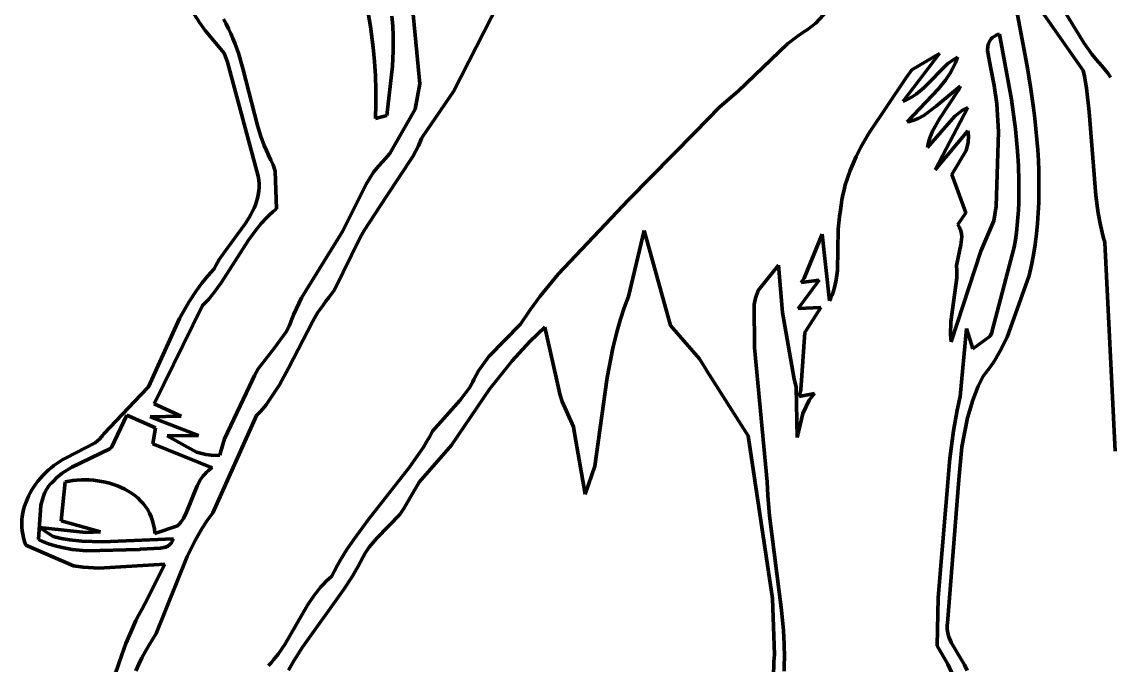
# Model space of a CAD drawing. Header units: millimetres. Extents: x 0 to 7.9, y 0 to 11.
# Drawn here: x 3.385 to 5.854, y 1.459 to 2.919 of the extents above; entities that cross this region are included whole.
import ezdxf

# ---------------------------------------------------------------- set-up
doc = ezdxf.new("R2010")
doc.units = ezdxf.units.MM
doc.layers.add('color#020202ff', color=7, linetype='CONTINUOUS', lineweight=100)
doc.layers.add('color#fefefeff', color=7, linetype='CONTINUOUS', lineweight=100)

msp = doc.modelspace()

# ---------------------------------------------------------------- linework, layer by layer
at = {"layer": 'color#020202ff'}
for p, q in [((4.2882, 2.7777), (4.2512, 3.1632)), ((5.6253, 3.03), (5.6657, 2.8183)), ((4.4679, 2.9634), (4.3649, 2.7603)), ((5.1861, 2.9152), (5.2368, 2.9715)), ((5.7357, 2.9659), (5.7937, 2.8711)), ((4.176, 2.9082), (4.1681, 2.9559)), ((5.7928, 2.8085), (5.6937, 2.9497)), ((3.7887, 2.9171), (3.7767, 2.9358)), ((3.8016, 2.8991), (3.7887, 2.9171)), ((3.8433, 2.9243), (3.8492, 2.9137)), ((3.8492, 2.9137), (3.8546, 2.9029)), ((4.2246, 2.9315), (4.2269, 2.9091)), ((5.1667, 2.9007), (5.1861, 2.9152)), ((3.8446, 2.8474), (3.8016, 2.8991)), ((3.8546, 2.9029), (3.8597, 2.892)), ((3.8597, 2.892), (3.8644, 2.8809)), ((4.1822, 2.8603), (4.176, 2.9082)), ((4.2269, 2.9091), (4.2281, 2.8864)), ((5.1439, 2.8854), (5.159, 2.8958)), ((5.159, 2.8958), (5.1667, 2.9007)), ((5.5953, 2.8881), (5.592, 2.8864)), ((5.599, 2.8896), (5.5953, 2.8881)), ((5.6031, 2.8909), (5.599, 2.8896)), ((5.6299, 2.7421), (5.6031, 2.8909)), ((3.8644, 2.8809), (3.8688, 2.8698)), ((3.8688, 2.8698), (3.8767, 2.8471)), ((4.2281, 2.8864), (4.2281, 2.8523)), ((5.01, 2.7616), (5.1223, 2.8686)), ((5.1223, 2.8686), (5.1439, 2.8854)), ((5.5765, 2.8634), (5.5758, 2.8537)), ((5.578, 2.8695), (5.5765, 2.8634)), ((5.5805, 2.8751), (5.578, 2.8695)), ((5.5822, 2.8777), (5.5805, 2.8751)), ((5.5842, 2.8801), (5.5822, 2.8777)), ((5.5864, 2.8824), (5.5842, 2.8801)), ((5.589, 2.8845), (5.5864, 2.8824)), ((5.592, 2.8864), (5.589, 2.8845)), ((5.7937, 2.8711), (5.812, 2.8452)), ((3.8522, 2.8272), (3.8446, 2.8474)), ((3.8767, 2.8471), (3.887, 2.8124)), ((4.1853, 2.8282), (4.1822, 2.8603)), ((4.2281, 2.8523), (4.2264, 2.8181)), ((5.3846, 2.7387), (5.4665, 2.8468)), ((5.4665, 2.8468), (5.4043, 2.8093)), ((5.5758, 2.8537), (5.5839, 2.8085)), ((5.812, 2.8452), (5.8221, 2.833)), ((3.9217, 2.5683), (3.8522, 2.8272)), ((4.1874, 2.7961), (4.1853, 2.8282)), ((4.2264, 2.8181), (4.213, 2.7057)), ((5.4845, 2.8229), (5.4308, 2.7685)), ((5.4976, 2.8327), (5.4845, 2.8229)), ((5.4973, 2.8137), (5.5027, 2.8256)), ((5.5072, 2.8383), (5.4976, 2.8327)), ((5.5027, 2.8256), (5.5051, 2.8319)), ((5.5051, 2.8319), (5.5072, 2.8383)), ((5.6657, 2.8183), (5.6734, 2.7709)), ((5.8221, 2.833), (5.8275, 2.8271)), ((5.8275, 2.8271), (5.8348, 2.819)), ((5.8348, 2.819), (5.8417, 2.8106)), ((3.887, 2.8124), (3.9198, 2.6834)), ((4.1886, 2.7639), (4.1874, 2.7961)), ((5.3902, 2.7906), (5.3058, 2.6644)), ((5.4043, 2.8093), (5.3902, 2.7906)), ((5.4803, 2.7865), (5.4911, 2.8024)), ((5.4911, 2.8024), (5.4973, 2.8137)), ((5.5839, 2.8085), (5.5846, 2.8053)), ((5.5846, 2.8053), (5.5909, 2.7742)), ((5.7954, 2.7952), (5.7928, 2.8085)), ((5.7997, 2.7684), (5.7954, 2.7952)), ((5.8417, 2.8106), (5.8482, 2.802)), ((5.8482, 2.802), (5.8545, 2.7931)), ((4.2776, 2.7207), (4.2882, 2.7777)), ((5.3935, 2.6917), (5.4641, 2.7667)), ((5.4308, 2.7685), (5.4141, 2.7545)), ((5.5137, 2.7725), (5.4592, 2.7273)), ((5.4641, 2.7667), (5.4803, 2.7865)), ((5.509, 2.7626), (5.5137, 2.7725)), ((5.5909, 2.7742), (5.5966, 2.7324)), ((5.6734, 2.7709), (5.6801, 2.7233)), ((5.8061, 2.7144), (5.7997, 2.7684)), ((4.1887, 2.7316), (4.1886, 2.7639)), ((4.3649, 2.7603), (4.294, 2.6579)), ((4.9687, 2.7255), (5.01, 2.7616)), ((5.39, 2.7408), (5.3846, 2.7387)), ((5.3952, 2.7431), (5.39, 2.7408)), ((5.405, 2.7484), (5.3952, 2.7431)), ((5.4141, 2.7545), (5.405, 2.7484)), ((5.4667, 2.6988), (5.509, 2.7626)), ((5.6389, 2.6754), (5.6299, 2.7421)), ((4.1877, 2.6993), (4.1887, 2.7316)), ((4.2198, 2.6195), (4.2776, 2.7207)), ((4.9116, 2.6677), (4.9687, 2.7255)), ((5.4592, 2.7273), (5.4313, 2.7062)), ((5.4569, 2.5826), (5.531, 2.7245)), ((5.5191, 2.7179), (5.5015, 2.7043)), ((5.531, 2.7245), (5.5191, 2.7179)), ((5.5966, 2.7324), (5.6004, 2.6693)), ((5.6801, 2.7233), (5.683, 2.6995)), ((4.213, 2.7057), (4.1877, 2.6993)), ((5.3987, 2.6927), (5.3935, 2.6917)), ((5.4087, 2.6955), (5.3987, 2.6927)), ((5.4181, 2.6992), (5.4087, 2.6955)), ((5.4313, 2.7062), (5.4181, 2.6992)), ((5.5015, 2.7043), (5.4398, 2.6338)), ((5.4506, 2.6706), (5.4667, 2.6988)), ((5.683, 2.6995), (5.6855, 2.6757)), ((5.8212, 2.5245), (5.8061, 2.7144)), ((3.9198, 2.6834), (3.9272, 2.6604)), ((4.7624, 2.5154), (4.9116, 2.6677)), ((5.4446, 2.6555), (5.4506, 2.6706)), ((5.5313, 2.6713), (5.4569, 2.5826)), ((5.5325, 2.6596), (5.5313, 2.6713)), ((5.6004, 2.6693), (5.5953, 2.5005)), ((5.6438, 2.6252), (5.6389, 2.6754)), ((5.6855, 2.6757), (5.6877, 2.6518)), ((3.9272, 2.6604), (3.9355, 2.6378)), ((4.2923, 2.6537), (4.2848, 2.637)), ((4.294, 2.6579), (4.2923, 2.6537)), ((5.3058, 2.6644), (5.2885, 2.634)), ((5.4398, 2.6338), (5.4417, 2.6449)), ((5.4417, 2.6449), (5.4446, 2.6555)), ((5.5271, 2.6268), (5.5317, 2.6446)), ((5.5317, 2.6446), (5.5325, 2.6596)), ((5.6877, 2.6518), (5.6895, 2.628)), ((3.9355, 2.6378), (3.9401, 2.6267)), ((3.9401, 2.6267), (3.9451, 2.6157)), ((4.2036, 2.6013), (4.2198, 2.6195)), ((4.2848, 2.637), (4.2721, 2.6127)), ((5.2885, 2.634), (5.278, 2.6133)), ((5.4945, 2.5721), (5.5271, 2.6268)), ((5.6459, 2.5916), (5.6438, 2.6252)), ((5.6895, 2.628), (5.6909, 2.6042)), ((3.9451, 2.6157), (3.9505, 2.6048)), ((3.9505, 2.6048), (3.9555, 2.5942)), ((3.9555, 2.5942), (3.9599, 2.5795)), ((4.1831, 2.5772), (4.1949, 2.592)), ((4.1949, 2.592), (4.2036, 2.6013)), ((4.2721, 2.6127), (4.2116, 2.5217)), ((5.2685, 2.5922), (5.2642, 2.5815)), ((5.278, 2.6133), (5.2685, 2.5922)), ((5.6909, 2.6042), (5.6918, 2.5803)), ((3.923, 2.5595), (3.9217, 2.5683)), ((3.9599, 2.5795), (3.963, 2.4943)), ((4.1664, 2.5506), (4.1831, 2.5772)), ((5.2602, 2.5707), (5.2565, 2.5597)), ((5.2642, 2.5815), (5.2602, 2.5707)), ((5.5266, 2.4853), (5.4945, 2.5721)), ((5.6469, 2.5581), (5.6459, 2.5916)), ((5.6918, 2.5803), (5.6923, 2.5565)), ((3.9229, 2.5344), (3.9235, 2.5426)), ((3.9235, 2.551), (3.923, 2.5595)), ((3.9235, 2.5426), (3.9235, 2.551)), ((4.1128, 2.4432), (4.1664, 2.5506)), ((5.2531, 2.5486), (5.2502, 2.5374)), ((5.2565, 2.5597), (5.2531, 2.5486)), ((5.6469, 2.5246), (5.6469, 2.5581)), ((5.6923, 2.5565), (5.6922, 2.5326)), ((3.9178, 2.5109), (3.92, 2.5186)), ((3.92, 2.5186), (3.9217, 2.5264)), ((3.9217, 2.5264), (3.9229, 2.5344)), ((4.2116, 2.5217), (4.1617, 2.4454)), ((5.2476, 2.526), (5.2454, 2.5145)), ((5.2502, 2.5374), (5.2476, 2.526)), ((5.6464, 2.5078), (5.6469, 2.5246)), ((5.6922, 2.5326), (5.6917, 2.5088)), ((5.8269, 2.4842), (5.8212, 2.5245)), ((3.9089, 2.4887), (3.9122, 2.496)), ((3.9122, 2.496), (3.9152, 2.5034)), ((3.9152, 2.5034), (3.9178, 2.5109)), ((3.963, 2.4943), (3.9555, 2.488)), ((4.6021, 2.3464), (4.7624, 2.5154)), ((5.2436, 2.5028), (5.2423, 2.491)), ((5.2454, 2.5145), (5.2436, 2.5028)), ((5.5953, 2.5005), (5.5903, 2.4671)), ((5.6455, 2.4911), (5.6464, 2.5078)), ((5.6917, 2.5088), (5.6905, 2.485)), ((3.8924, 2.4606), (3.9011, 2.4745)), ((3.9011, 2.4745), (3.9052, 2.4815)), ((3.9052, 2.4815), (3.9089, 2.4887)), ((3.9415, 2.4749), (3.9285, 2.4609)), ((3.9484, 2.4815), (3.9415, 2.4749)), ((3.9555, 2.488), (3.9484, 2.4815)), ((5.2398, 2.4769), (5.2372, 2.4483)), ((5.2423, 2.491), (5.2398, 2.4769)), ((5.5085, 2.4587), (5.5266, 2.4853)), ((5.6429, 2.4576), (5.6444, 2.4744)), ((5.6444, 2.4744), (5.6455, 2.4911)), ((5.6905, 2.485), (5.6887, 2.4612)), ((5.8318, 2.4575), (5.8269, 2.4842)), ((3.8524, 2.4068), (3.8924, 2.4606)), ((3.9164, 2.4462), (3.8996, 2.4232)), ((3.9285, 2.4609), (3.9164, 2.4462)), ((4.1617, 2.4454), (4.1531, 2.4293)), ((4.797, 2.4449), (4.7613, 2.2951)), ((4.8569, 2.2299), (4.797, 2.4449)), ((5.2372, 2.4483), (5.2352, 2.3541)), ((5.5107, 2.4552), (5.5085, 2.4587)), ((5.5124, 2.4517), (5.5107, 2.4552)), ((5.5139, 2.4481), (5.5124, 2.4517)), ((5.5151, 2.4446), (5.5139, 2.4481)), ((5.5165, 2.4376), (5.5151, 2.4446)), ((5.5903, 2.4671), (5.5602, 2.3983)), ((5.641, 2.4409), (5.6429, 2.4576)), ((5.6887, 2.4612), (5.6864, 2.4375)), ((5.8378, 2.4311), (5.8318, 2.4575)), ((3.8996, 2.4232), (3.8377, 2.3266)), ((4.0197, 2.292), (4.1128, 2.4432)), ((4.1531, 2.4293), (4.0946, 2.3105)), ((5.2005, 2.4367), (5.16, 2.3372)), ((5.2174, 2.2856), (5.2005, 2.4367)), ((5.515, 2.4127), (5.517, 2.4305)), ((5.517, 2.4305), (5.5165, 2.4376)), ((5.636, 2.4075), (5.6387, 2.4242)), ((5.6387, 2.4242), (5.641, 2.4409)), ((5.6864, 2.4375), (5.6833, 2.4137)), ((5.8413, 2.4179), (5.8378, 2.4311)), ((3.8335, 2.3796), (3.8524, 2.4068)), ((5.5602, 2.3983), (5.4935, 2.1925)), ((5.5056, 2.3657), (5.515, 2.4127)), ((5.5865, 2.2178), (5.636, 2.4075)), ((5.6833, 2.4137), (5.6796, 2.39)), ((5.865, 1.9443), (5.8413, 2.4179)), ((3.8253, 2.3656), (3.8335, 2.3796)), ((5.6796, 2.39), (5.6752, 2.3663)), ((3.8074, 2.3426), (3.8216, 2.3585)), ((3.8216, 2.3585), (3.8253, 2.3656)), ((4.5613, 2.2963), (4.6021, 2.3464)), ((5.1017, 2.3668), (5.0558, 2.3088)), ((5.1107, 2.259), (5.1017, 2.3668)), ((5.2352, 2.3541), (5.2326, 2.3329)), ((5.5061, 2.3546), (5.5056, 2.3657)), ((5.5062, 2.3377), (5.5061, 2.3546)), ((5.6752, 2.3663), (5.67, 2.3427)), ((3.7817, 2.3089), (3.7941, 2.326)), ((3.7941, 2.326), (3.8074, 2.3426)), ((3.8377, 2.3266), (3.8208, 2.3035)), ((5.1939, 2.3325), (5.1462, 2.2682)), ((5.16, 2.3372), (5.1528, 2.3269)), ((5.1528, 2.3269), (5.1939, 2.3325)), ((5.2326, 2.3329), (5.2297, 2.319)), ((5.4926, 2.2376), (5.5062, 2.3377)), ((5.67, 2.3427), (5.6198, 2.2032)), ((3.7643, 2.2824), (3.7817, 2.3089)), ((3.8208, 2.3035), (3.8087, 2.2888)), ((4.0946, 2.3105), (4.0821, 2.2933)), ((4.5384, 2.265), (4.5613, 2.2963)), ((5.0558, 2.3088), (5.0491, 2.2919)), ((5.2233, 2.2987), (5.2206, 2.2921)), ((5.2258, 2.3054), (5.2233, 2.2987)), ((5.2297, 2.319), (5.2258, 2.3054)), ((3.7956, 2.2747), (3.6855, 2.0516)), ((3.7434, 2.2455), (3.7643, 2.2824)), ((3.8087, 2.2888), (3.7956, 2.2747)), ((4.0024, 2.2555), (4.0197, 2.292)), ((4.0687, 2.276), (4.0565, 2.2581)), ((4.0752, 2.2847), (4.0687, 2.276)), ((4.0821, 2.2933), (4.0752, 2.2847)), ((4.7613, 2.2951), (4.7517, 2.2696)), ((5.047, 2.281), (5.0466, 2.2772)), ((5.0466, 2.2772), (5.047, 2.1797)), ((5.0491, 2.2919), (5.047, 2.281)), ((5.2206, 2.2921), (5.2174, 2.2856)), ((3.9965, 2.2404), (4.0024, 2.2555)), ((4.0565, 2.2581), (4.0452, 2.2396)), ((4.5168, 2.2326), (4.5384, 2.265)), ((4.7517, 2.2696), (4.7433, 2.2439)), ((5.1374, 2.1081), (5.1107, 2.259)), ((5.1462, 2.2682), (5.1975, 2.2701)), ((5.1975, 2.2701), (5.161, 2.214)), ((3.6731, 2.0906), (3.7434, 2.2455)), ((3.9848, 2.215), (3.9924, 2.2298)), ((4.0452, 2.2396), (3.9903, 2.133)), ((3.9924, 2.2298), (3.9965, 2.2404)), ((4.445, 2.1591), (4.5168, 2.2326)), ((4.5715, 2.2258), (4.5374, 2.193)), ((4.6044, 2.0811), (4.5715, 2.2258)), ((4.7433, 2.2439), (4.7358, 2.2178)), ((4.9225, 2.1543), (4.8569, 2.2299)), ((5.4919, 2.2095), (5.4926, 2.2376)), ((5.5132, 2.0687), (5.5279, 2.2231)), ((5.5279, 2.2231), (5.5424, 2.1764)), ((3.9586, 2.1792), (3.9848, 2.215)), ((4.7358, 2.2178), (4.7261, 2.1784)), ((5.161, 2.214), (5.1523, 2.0834)), ((5.4935, 2.1925), (5.4919, 2.2095)), ((5.5424, 2.1764), (5.5817, 2.2057)), ((5.5817, 2.2057), (5.5861, 2.2155)), ((5.5861, 2.2155), (5.5865, 2.2178)), ((5.6198, 2.2032), (5.6046, 2.1719)), ((3.9212, 2.131), (3.9586, 2.1792)), ((4.5374, 2.193), (4.4976, 2.1495)), ((4.7261, 2.1784), (4.7133, 2.1118)), ((5.047, 2.1797), (5.0759, 1.8749)), ((4.4214, 2.127), (4.445, 2.1591)), ((4.4976, 2.1495), (4.4462, 2.085)), ((4.9364, 2.132), (4.9225, 2.1543)), ((5.5915, 2.1495), (5.5817, 2.135)), ((5.6046, 2.1719), (5.5915, 2.1495)), ((3.9131, 2.1165), (3.9212, 2.131)), ((3.9903, 2.133), (3.9696, 2.0949)), ((4.4104, 2.1068), (4.4214, 2.127)), ((4.9392, 2.1265), (4.9364, 2.132)), ((5.0327, 1.9796), (4.9392, 2.1265)), ((5.5817, 2.135), (5.5711, 2.1211)), ((3.8449, 1.9727), (3.9086, 2.1062)), ((3.9086, 2.1062), (3.9131, 2.1165)), ((4.4005, 2.0883), (4.4081, 2.102)), ((4.4081, 2.102), (4.4104, 2.1068)), ((4.7133, 2.1118), (4.685, 1.9101)), ((5.1419, 2.0901), (5.1374, 2.1081)), ((5.5654, 2.1143), (5.5544, 2.0916)), ((5.5711, 2.1211), (5.5654, 2.1143)), ((3.6558, 2.072), (3.6731, 2.0906)), ((3.9582, 2.0765), (3.946, 2.0586)), ((3.9696, 2.0949), (3.9582, 2.0765)), ((4.4462, 2.085), (4.36, 1.958)), ((4.3786, 2.0597), (4.4005, 2.0883)), ((4.6055, 2.0741), (4.6044, 2.0811)), ((4.6108, 2.0573), (4.6055, 2.0741)), ((5.1441, 1.9754), (5.1419, 2.0901)), ((5.1523, 2.0834), (5.1484, 2.0686)), ((5.1484, 2.0686), (5.1834, 2.0755)), ((5.1834, 2.0755), (5.1714, 2.0604)), ((5.5544, 2.0916), (5.5421, 2.0605)), ((3.5716, 1.9838), (3.6558, 2.072)), ((3.6855, 2.0516), (3.7469, 2.0242)), ((3.9395, 2.0499), (3.9327, 2.0414)), ((3.946, 2.0586), (3.9395, 2.0499)), ((4.3172, 1.9897), (4.3786, 2.0597)), ((4.637, 1.9997), (4.6108, 2.0573)), ((5.1714, 2.0604), (5.1571, 2.0302)), ((5.5067, 2.0376), (5.5132, 2.0687)), ((5.5421, 2.0605), (5.5302, 2.0205)), ((3.6241, 2.0262), (3.5893, 1.9526)), ((3.6887, 1.9978), (3.6241, 2.0262)), ((3.7469, 2.0242), (3.6768, 2.0223)), ((3.9181, 2.0251), (3.8184, 1.8044)), ((3.9256, 2.0332), (3.9181, 2.0251)), ((3.9327, 2.0414), (3.9256, 2.0332)), ((5.1571, 2.0302), (5.1441, 1.9754)), ((5.4987, 1.9908), (5.5067, 2.0376)), ((3.6768, 2.0223), (3.7863, 1.9797)), ((4.6393, 1.9857), (4.637, 1.9997)), ((5.5302, 2.0205), (5.5176, 1.9546)), ((3.5627, 1.9724), (3.5695, 1.9807)), ((3.5695, 1.9807), (3.5716, 1.9838)), ((3.6829, 1.9614), (3.6887, 1.9978)), ((3.7863, 1.9797), (3.715, 1.9791)), ((3.715, 1.9791), (3.7815, 1.9425)), ((4.3035, 1.9656), (4.3105, 1.9775)), ((4.3105, 1.9775), (4.3172, 1.9897)), ((4.6632, 1.8467), (4.6393, 1.9857)), ((5.0882, 1.6105), (5.0327, 1.9796)), ((5.4905, 1.9281), (5.4987, 1.9908)), ((3.4858, 1.9297), (3.552, 1.9634)), ((3.552, 1.9634), (3.5627, 1.9724)), ((3.5893, 1.9526), (3.5849, 1.9498)), ((3.8173, 1.9068), (3.6829, 1.9614)), ((3.8359, 1.9418), (3.8449, 1.9727)), ((4.281, 1.9307), (4.2962, 1.9538)), ((4.36, 1.958), (4.2866, 1.8745)), ((4.2962, 1.9538), (4.3035, 1.9656)), ((5.5176, 1.9546), (5.5107, 1.8795)), ((3.4718, 1.9214), (3.4787, 1.9257)), ((3.4787, 1.9257), (3.4858, 1.9297)), ((3.5849, 1.9498), (3.499, 1.9085)), ((3.7815, 1.9425), (3.8029, 1.9368)), ((3.8029, 1.9368), (3.8207, 1.9349)), ((3.8207, 1.9349), (3.8345, 1.9354)), ((3.8345, 1.9354), (3.8359, 1.9418)), ((4.265, 1.9082), (4.281, 1.9307)), ((5.4639, 1.6124), (5.4905, 1.9281)), ((3.4395, 1.8956), (3.4456, 1.9013)), ((3.4456, 1.9013), (3.4518, 1.9067)), ((3.4518, 1.9067), (3.4583, 1.9119)), ((3.4583, 1.9119), (3.465, 1.9168)), ((3.465, 1.9168), (3.4718, 1.9214)), ((3.499, 1.9085), (3.4768, 1.8945)), ((3.8082, 1.9001), (3.8126, 1.9036)), ((3.8126, 1.9036), (3.8173, 1.9068)), ((4.1711, 1.7884), (4.265, 1.9082)), ((4.685, 1.9101), (4.6632, 1.8467)), ((3.4177, 1.8706), (3.4228, 1.8772)), ((3.4228, 1.8772), (3.4281, 1.8835)), ((3.4281, 1.8835), (3.4337, 1.8897)), ((3.4337, 1.8897), (3.4395, 1.8956)), ((3.4571, 1.8765), (3.4534, 1.873)), ((3.4646, 1.8843), (3.4571, 1.8765)), ((3.4768, 1.8945), (3.4646, 1.8843)), ((3.4838, 1.8748), (3.4926, 1.8765)), ((3.4926, 1.8765), (3.5015, 1.8779)), ((3.5015, 1.8779), (3.5106, 1.8788)), ((3.5106, 1.8788), (3.5198, 1.8794)), ((3.5198, 1.8794), (3.5291, 1.8795)), ((3.5291, 1.8795), (3.5385, 1.8792)), ((3.5385, 1.8792), (3.5478, 1.8786)), ((3.5478, 1.8786), (3.5572, 1.8775)), ((3.5572, 1.8775), (3.5664, 1.876)), ((3.7834, 1.8661), (3.791, 1.88)), ((3.791, 1.88), (3.7971, 1.8886)), ((3.7971, 1.8886), (3.8005, 1.8926)), ((3.8005, 1.8926), (3.8042, 1.8965)), ((3.8042, 1.8965), (3.8082, 1.9001)), ((5.5107, 1.8795), (5.485, 1.5543)), ((3.4045, 1.8498), (3.4086, 1.8569)), ((3.4086, 1.8569), (3.413, 1.8639)), ((3.413, 1.8639), (3.4177, 1.8706)), ((3.4416, 1.8576), (3.4373, 1.8491)), ((3.447, 1.8655), (3.4416, 1.8576)), ((3.45, 1.8693), (3.447, 1.8655)), ((3.4534, 1.873), (3.45, 1.8693)), ((3.475, 1.7865), (3.4838, 1.8748)), ((3.5664, 1.876), (3.5756, 1.8741)), ((3.5756, 1.8741), (3.5847, 1.8718)), ((3.5847, 1.8718), (3.5936, 1.8691)), ((3.5936, 1.8691), (3.6023, 1.8659)), ((3.6023, 1.8659), (3.6107, 1.8624)), ((3.6107, 1.8624), (3.6189, 1.8584)), ((3.6189, 1.8584), (3.6269, 1.854)), ((3.6269, 1.854), (3.6344, 1.8492)), ((3.7594, 1.8059), (3.7834, 1.8661)), ((4.2866, 1.8745), (4.257, 1.8236)), ((5.0759, 1.8749), (5.0774, 1.8441)), ((3.3918, 1.82), (3.3944, 1.8276)), ((3.3944, 1.8276), (3.3974, 1.8352)), ((3.3974, 1.8352), (3.4008, 1.8426)), ((3.4008, 1.8426), (3.4045, 1.8498)), ((3.4338, 1.8403), (3.429, 1.8218)), ((3.4373, 1.8491), (3.4338, 1.8403)), ((3.6344, 1.8492), (3.6417, 1.844)), ((3.6417, 1.844), (3.6485, 1.8383)), ((3.6485, 1.8383), (3.6548, 1.8322)), ((3.6548, 1.8322), (3.6607, 1.8257)), ((5.0774, 1.8441), (5.0812, 1.798)), ((3.3866, 1.7964), (3.3879, 1.8044)), ((3.3879, 1.8044), (3.3896, 1.8122)), ((3.3896, 1.8122), (3.3918, 1.82)), ((3.429, 1.8218), (3.4234, 1.7439)), ((3.6607, 1.8257), (3.6662, 1.8188)), ((3.6662, 1.8188), (3.671, 1.8114)), ((3.671, 1.8114), (3.6753, 1.8036)), ((3.6753, 1.8036), (3.679, 1.7954)), ((3.7519, 1.7918), (3.7594, 1.8059)), ((3.8184, 1.8044), (3.806, 1.7875)), ((4.2519, 1.8141), (4.2428, 1.8008)), ((4.257, 1.8236), (4.2519, 1.8141)), ((3.3855, 1.7803), (3.3858, 1.7884)), ((3.3856, 1.7722), (3.3855, 1.7803)), ((3.3858, 1.7884), (3.3866, 1.7964)), ((3.564, 1.7616), (3.475, 1.7865)), ((3.679, 1.7954), (3.682, 1.7867)), ((3.682, 1.7867), (3.6844, 1.7776)), ((3.6844, 1.7776), (3.6861, 1.768)), ((3.7389, 1.7749), (3.7425, 1.7789)), ((3.7425, 1.7789), (3.7459, 1.7831)), ((3.7459, 1.7831), (3.7519, 1.7918)), ((3.806, 1.7875), (3.7947, 1.77)), ((4.1383, 1.744), (4.1711, 1.7884)), ((4.2428, 1.8008), (4.1905, 1.7469)), ((5.0812, 1.798), (5.1086, 1.5837)), ((3.3863, 1.7641), (3.3856, 1.7722)), ((3.3876, 1.7559), (3.3863, 1.7641)), ((3.3894, 1.7477), (3.3876, 1.7559)), ((3.4564, 1.7506), (3.426, 1.7717)), ((3.426, 1.7717), (3.5305, 1.7601)), ((3.5305, 1.7601), (3.564, 1.7616)), ((3.6861, 1.768), (3.687, 1.758)), ((3.687, 1.758), (3.7389, 1.7749)), ((3.7947, 1.77), (3.7791, 1.743)), ((3.3917, 1.7395), (3.3894, 1.7477)), ((3.3947, 1.7313), (3.3917, 1.7395)), ((3.5031, 1.6843), (3.3947, 1.7313)), ((3.4234, 1.7439), (3.4309, 1.7405)), ((3.4309, 1.7405), (3.4459, 1.7346)), ((3.4459, 1.7346), (3.4612, 1.7297)), ((3.475, 1.7465), (3.4564, 1.7506)), ((3.4612, 1.7297), (3.4767, 1.7258)), ((3.4937, 1.7434), (3.475, 1.7465)), ((3.5218, 1.7404), (3.4937, 1.7434)), ((3.5689, 1.7387), (3.5218, 1.7404)), ((3.7294, 1.7455), (3.5689, 1.7387)), ((3.7115, 1.7269), (3.7165, 1.7293)), ((3.7165, 1.7293), (3.721, 1.7326)), ((3.721, 1.7326), (3.7249, 1.7369)), ((3.7249, 1.7369), (3.7265, 1.7395)), ((3.7265, 1.7395), (3.7281, 1.7423)), ((3.7281, 1.7423), (3.7294, 1.7455)), ((3.7791, 1.743), (3.7607, 1.7056)), ((4.1229, 1.7211), (4.1383, 1.744)), ((4.1905, 1.7469), (4.1731, 1.7266)), ((3.4767, 1.7258), (3.5001, 1.7216)), ((3.5001, 1.7216), (3.5319, 1.7184)), ((3.5319, 1.7184), (3.6521, 1.7212)), ((3.6521, 1.7212), (3.6548, 1.7218)), ((3.6548, 1.7218), (3.7004, 1.7241)), ((3.7607, 1.7056), (3.6905, 1.531)), ((3.7004, 1.7241), (3.7115, 1.7269)), ((4.1084, 1.6976), (4.1229, 1.7211)), ((4.1592, 1.7036), (4.1478, 1.6818)), ((4.1642, 1.7132), (4.1592, 1.7036)), ((4.1731, 1.7266), (4.1642, 1.7132)), ((3.5244, 1.6812), (3.5031, 1.6843)), ((3.56, 1.6794), (3.5244, 1.6812)), ((3.71, 1.6882), (3.56, 1.6794)), ((3.6645, 1.598), (3.71, 1.6882)), ((4.095, 1.6733), (4.1015, 1.6855)), ((4.1015, 1.6855), (4.1084, 1.6976)), ((4.1478, 1.6818), (4.1354, 1.6606)), ((4.0756, 1.6492), (4.082, 1.6551)), ((4.082, 1.6551), (4.0888, 1.6608)), ((4.0888, 1.6608), (4.095, 1.6733)), ((4.1354, 1.6606), (4.1154, 1.6298)), ((4.1154, 1.6298), (4.0224, 1.5001)), ((4.0477, 1.6165), (4.0581, 1.6301)), ((4.0581, 1.6301), (4.0637, 1.6367)), ((4.0637, 1.6367), (4.0695, 1.643)), ((4.0695, 1.643), (4.0756, 1.6492)), ((4.0335, 1.5952), (4.0477, 1.6165)), ((5.0924, 1.4822), (5.0882, 1.6105)), ((5.4614, 1.5031), (5.4639, 1.6124)), ((3.6507, 1.5729), (3.6574, 1.5855)), ((3.6574, 1.5855), (3.6645, 1.598)), ((3.9819, 1.5056), (4.0335, 1.5952)), ((5.1086, 1.5837), (5.1126, 1.5377)), ((3.6326, 1.5342), (3.6444, 1.5601)), ((3.6444, 1.5601), (3.6507, 1.5729)), ((3.6218, 1.5078), (3.6326, 1.5342)), ((3.6905, 1.531), (3.6817, 1.5174)), ((5.1126, 1.5377), (5.1143, 1.5069)), ((5.4844, 1.5495), (5.4842, 1.5449)), ((5.4842, 1.5449), (5.4844, 1.5403)), ((5.485, 1.5543), (5.4844, 1.5495)), ((5.4844, 1.5403), (5.4856, 1.5314)), ((5.4856, 1.5314), (5.4879, 1.5229)), ((3.6071, 1.4675), (3.6218, 1.5078)), ((3.6817, 1.5174), (3.6733, 1.5036)), ((5.1143, 1.5069), (5.1149, 1.4762)), ((5.4879, 1.5229), (5.4929, 1.5106)), ((5.4929, 1.5106), (5.5237, 1.4596)), ((3.6654, 1.4896), (3.6579, 1.4754)), ((3.6733, 1.5036), (3.6654, 1.4896)), ((3.9565, 1.4708), (3.9673, 1.4843)), ((3.9673, 1.4843), (3.9819, 1.5056)), ((4.0224, 1.5001), (4.0027, 1.4691)), ((5.0909, 1.4675), (5.0924, 1.4822)), ((5.4858, 1.4609), (5.4614, 1.5031)), ((3.5565, 1.3187), (3.6071, 1.4675)), ((3.6508, 1.4609), (3.6441, 1.4463)), ((3.6579, 1.4754), (3.6508, 1.4609)), ((3.9447, 1.4581), (3.9508, 1.4644)), ((3.9508, 1.4644), (3.9565, 1.4708)), ((4.0027, 1.4691), (3.9906, 1.4478)), ((5.0899, 1.4307), (5.0909, 1.4675)), ((5.1147, 1.4607), (5.1142, 1.4453)), ((5.1149, 1.4762), (5.1147, 1.4607)), ((5.5063, 1.4165), (5.4858, 1.4609)), ((5.5237, 1.4596), (5.5295, 1.4472))]:
    msp.add_line(p, q, dxfattribs=at)
at = {"layer": 'color#fefefeff'}
for p, q in [((4.2512, 3.1632), (4.2882, 2.7777)), ((5.6657, 2.8183), (5.6253, 3.03)), ((4.3649, 2.7603), (4.4679, 2.9634)), ((5.2368, 2.9715), (5.1861, 2.9152)), ((5.7937, 2.8711), (5.7357, 2.9659)), ((4.1681, 2.9559), (4.176, 2.9082)), ((5.6937, 2.9497), (5.7928, 2.8085)), ((3.7767, 2.9358), (3.7887, 2.9171)), ((3.7887, 2.9171), (3.8016, 2.8991)), ((3.8492, 2.9137), (3.8433, 2.9243)), ((3.8546, 2.9029), (3.8492, 2.9137)), ((4.2269, 2.9091), (4.2246, 2.9315)), ((5.1861, 2.9152), (5.1667, 2.9007)), ((3.8016, 2.8991), (3.8446, 2.8474)), ((3.8597, 2.892), (3.8546, 2.9029)), ((3.8644, 2.8809), (3.8597, 2.892)), ((4.176, 2.9082), (4.1822, 2.8603)), ((4.2281, 2.8864), (4.2269, 2.9091)), ((5.159, 2.8958), (5.1439, 2.8854)), ((5.1667, 2.9007), (5.159, 2.8958)), ((5.592, 2.8864), (5.5953, 2.8881)), ((5.5953, 2.8881), (5.599, 2.8896)), ((5.599, 2.8896), (5.6031, 2.8909)), ((5.6031, 2.8909), (5.6299, 2.7421)), ((3.8688, 2.8698), (3.8644, 2.8809)), ((3.8767, 2.8471), (3.8688, 2.8698)), ((4.2281, 2.8523), (4.2281, 2.8864)), ((5.1223, 2.8686), (5.01, 2.7616)), ((5.1439, 2.8854), (5.1223, 2.8686)), ((5.5758, 2.8537), (5.5765, 2.8634)), ((5.5765, 2.8634), (5.578, 2.8695)), ((5.578, 2.8695), (5.5805, 2.8751)), ((5.5805, 2.8751), (5.5822, 2.8777)), ((5.5822, 2.8777), (5.5842, 2.8801)), ((5.5842, 2.8801), (5.5864, 2.8824)), ((5.5864, 2.8824), (5.589, 2.8845)), ((5.589, 2.8845), (5.592, 2.8864)), ((5.812, 2.8452), (5.7937, 2.8711)), ((3.8446, 2.8474), (3.8522, 2.8272)), ((3.887, 2.8124), (3.8767, 2.8471)), ((4.1822, 2.8603), (4.1853, 2.8282)), ((4.2264, 2.8181), (4.2281, 2.8523)), ((5.4665, 2.8468), (5.3846, 2.7387)), ((5.4043, 2.8093), (5.4665, 2.8468)), ((5.5839, 2.8085), (5.5758, 2.8537)), ((5.8221, 2.833), (5.812, 2.8452)), ((3.8522, 2.8272), (3.9217, 2.5683)), ((4.1853, 2.8282), (4.1874, 2.7961)), ((4.213, 2.7057), (4.2264, 2.8181)), ((5.4308, 2.7685), (5.4845, 2.8229)), ((5.4845, 2.8229), (5.4976, 2.8327)), ((5.5027, 2.8256), (5.4973, 2.8137)), ((5.4976, 2.8327), (5.5072, 2.8383)), ((5.5051, 2.8319), (5.5027, 2.8256)), ((5.5072, 2.8383), (5.5051, 2.8319)), ((5.6734, 2.7709), (5.6657, 2.8183)), ((5.8275, 2.8271), (5.8221, 2.833)), ((5.8348, 2.819), (5.8275, 2.8271)), ((5.8417, 2.8106), (5.8348, 2.819)), ((3.9198, 2.6834), (3.887, 2.8124)), ((4.1874, 2.7961), (4.1886, 2.7639)), ((5.3058, 2.6644), (5.3902, 2.7906)), ((5.3902, 2.7906), (5.4043, 2.8093)), ((5.4911, 2.8024), (5.4803, 2.7865)), ((5.4973, 2.8137), (5.4911, 2.8024)), ((5.5846, 2.8053), (5.5839, 2.8085)), ((5.5909, 2.7742), (5.5846, 2.8053)), ((5.7928, 2.8085), (5.7954, 2.7952)), ((5.7954, 2.7952), (5.7997, 2.7684)), ((5.8482, 2.802), (5.8417, 2.8106)), ((5.8545, 2.7931), (5.8482, 2.802)), ((4.2882, 2.7777), (4.2776, 2.7207)), ((5.4641, 2.7667), (5.3935, 2.6917)), ((5.4141, 2.7545), (5.4308, 2.7685)), ((5.4592, 2.7273), (5.5137, 2.7725)), ((5.4803, 2.7865), (5.4641, 2.7667)), ((5.5137, 2.7725), (5.509, 2.7626)), ((5.5966, 2.7324), (5.5909, 2.7742)), ((5.6801, 2.7233), (5.6734, 2.7709)), ((5.7997, 2.7684), (5.8061, 2.7144)), ((4.1886, 2.7639), (4.1887, 2.7316)), ((4.294, 2.6579), (4.3649, 2.7603)), ((5.01, 2.7616), (4.9687, 2.7255)), ((5.3846, 2.7387), (5.39, 2.7408)), ((5.39, 2.7408), (5.3952, 2.7431)), ((5.3952, 2.7431), (5.405, 2.7484)), ((5.405, 2.7484), (5.4141, 2.7545)), ((5.509, 2.7626), (5.4667, 2.6988)), ((5.6299, 2.7421), (5.6389, 2.6754)), ((4.1887, 2.7316), (4.1877, 2.6993)), ((4.2776, 2.7207), (4.2198, 2.6195)), ((4.9687, 2.7255), (4.9116, 2.6677)), ((5.4313, 2.7062), (5.4592, 2.7273)), ((5.531, 2.7245), (5.4569, 2.5826)), ((5.5015, 2.7043), (5.5191, 2.7179)), ((5.5191, 2.7179), (5.531, 2.7245)), ((5.6004, 2.6693), (5.5966, 2.7324)), ((5.683, 2.6995), (5.6801, 2.7233)), ((4.1877, 2.6993), (4.213, 2.7057)), ((5.3935, 2.6917), (5.3987, 2.6927)), ((5.3987, 2.6927), (5.4087, 2.6955)), ((5.4087, 2.6955), (5.4181, 2.6992)), ((5.4181, 2.6992), (5.4313, 2.7062)), ((5.4398, 2.6338), (5.5015, 2.7043)), ((5.4667, 2.6988), (5.4506, 2.6706)), ((5.6855, 2.6757), (5.683, 2.6995)), ((5.8061, 2.7144), (5.8212, 2.5245)), ((3.9272, 2.6604), (3.9198, 2.6834)), ((4.9116, 2.6677), (4.7624, 2.5154)), ((5.4506, 2.6706), (5.4446, 2.6555)), ((5.4569, 2.5826), (5.5313, 2.6713)), ((5.5313, 2.6713), (5.5325, 2.6596)), ((5.5953, 2.5005), (5.6004, 2.6693)), ((5.6389, 2.6754), (5.6438, 2.6252)), ((5.6877, 2.6518), (5.6855, 2.6757)), ((3.9355, 2.6378), (3.9272, 2.6604)), ((4.2848, 2.637), (4.2923, 2.6537)), ((4.2923, 2.6537), (4.294, 2.6579)), ((5.2885, 2.634), (5.3058, 2.6644)), ((5.4417, 2.6449), (5.4398, 2.6338)), ((5.4446, 2.6555), (5.4417, 2.6449)), ((5.5317, 2.6446), (5.5271, 2.6268)), ((5.5325, 2.6596), (5.5317, 2.6446)), ((5.6895, 2.628), (5.6877, 2.6518)), ((3.9401, 2.6267), (3.9355, 2.6378)), ((3.9451, 2.6157), (3.9401, 2.6267)), ((4.2198, 2.6195), (4.2036, 2.6013)), ((4.2721, 2.6127), (4.2848, 2.637)), ((5.278, 2.6133), (5.2885, 2.634)), ((5.5271, 2.6268), (5.4945, 2.5721)), ((5.6438, 2.6252), (5.6459, 2.5916)), ((5.6909, 2.6042), (5.6895, 2.628)), ((3.9505, 2.6048), (3.9451, 2.6157)), ((3.9555, 2.5942), (3.9505, 2.6048)), ((3.9599, 2.5795), (3.9555, 2.5942)), ((4.1949, 2.592), (4.1831, 2.5772)), ((4.2036, 2.6013), (4.1949, 2.592)), ((4.2116, 2.5217), (4.2721, 2.6127)), ((5.2642, 2.5815), (5.2685, 2.5922)), ((5.2685, 2.5922), (5.278, 2.6133)), ((5.6918, 2.5803), (5.6909, 2.6042)), ((3.9217, 2.5683), (3.923, 2.5595)), ((3.963, 2.4943), (3.9599, 2.5795)), ((4.1831, 2.5772), (4.1664, 2.5506)), ((5.2565, 2.5597), (5.2602, 2.5707)), ((5.2602, 2.5707), (5.2642, 2.5815)), ((5.4945, 2.5721), (5.5266, 2.4853)), ((5.6459, 2.5916), (5.6469, 2.5581)), ((5.6923, 2.5565), (5.6918, 2.5803)), ((3.9235, 2.5426), (3.9229, 2.5344)), ((3.923, 2.5595), (3.9235, 2.551)), ((3.9235, 2.551), (3.9235, 2.5426)), ((4.1664, 2.5506), (4.1128, 2.4432)), ((5.2502, 2.5374), (5.2531, 2.5486)), ((5.2531, 2.5486), (5.2565, 2.5597)), ((5.6469, 2.5581), (5.6469, 2.5246)), ((5.6922, 2.5326), (5.6923, 2.5565)), ((3.92, 2.5186), (3.9178, 2.5109)), ((3.9217, 2.5264), (3.92, 2.5186)), ((3.9229, 2.5344), (3.9217, 2.5264)), ((4.1617, 2.4454), (4.2116, 2.5217)), ((5.2454, 2.5145), (5.2476, 2.526)), ((5.2476, 2.526), (5.2502, 2.5374)), ((5.6469, 2.5246), (5.6464, 2.5078)), ((5.6917, 2.5088), (5.6922, 2.5326)), ((5.8212, 2.5245), (5.8269, 2.4842)), ((3.9122, 2.496), (3.9089, 2.4887)), ((3.9152, 2.5034), (3.9122, 2.496)), ((3.9178, 2.5109), (3.9152, 2.5034)), ((3.9555, 2.488), (3.963, 2.4943)), ((4.7624, 2.5154), (4.6021, 2.3464)), ((5.2423, 2.491), (5.2436, 2.5028)), ((5.2436, 2.5028), (5.2454, 2.5145)), ((5.5903, 2.4671), (5.5953, 2.5005)), ((5.6464, 2.5078), (5.6455, 2.4911)), ((5.6905, 2.485), (5.6917, 2.5088)), ((3.9011, 2.4745), (3.8924, 2.4606)), ((3.9052, 2.4815), (3.9011, 2.4745)), ((3.9089, 2.4887), (3.9052, 2.4815)), ((3.9285, 2.4609), (3.9415, 2.4749)), ((3.9415, 2.4749), (3.9484, 2.4815)), ((3.9484, 2.4815), (3.9555, 2.488)), ((5.2372, 2.4483), (5.2398, 2.4769)), ((5.2398, 2.4769), (5.2423, 2.491)), ((5.5266, 2.4853), (5.5085, 2.4587)), ((5.6444, 2.4744), (5.6429, 2.4576)), ((5.6455, 2.4911), (5.6444, 2.4744)), ((5.6887, 2.4612), (5.6905, 2.485)), ((5.8269, 2.4842), (5.8318, 2.4575)), ((3.8924, 2.4606), (3.8524, 2.4068)), ((3.8996, 2.4232), (3.9164, 2.4462)), ((3.9164, 2.4462), (3.9285, 2.4609)), ((4.1531, 2.4293), (4.1617, 2.4454)), ((4.7613, 2.2951), (4.797, 2.4449)), ((4.797, 2.4449), (4.8569, 2.2299)), ((5.2352, 2.3541), (5.2372, 2.4483)), ((5.5085, 2.4587), (5.5107, 2.4552)), ((5.5107, 2.4552), (5.5124, 2.4517)), ((5.5124, 2.4517), (5.5139, 2.4481)), ((5.5139, 2.4481), (5.5151, 2.4446)), ((5.5151, 2.4446), (5.5165, 2.4376)), ((5.5602, 2.3983), (5.5903, 2.4671)), ((5.6429, 2.4576), (5.641, 2.4409)), ((5.6864, 2.4375), (5.6887, 2.4612)), ((5.8318, 2.4575), (5.8378, 2.4311)), ((3.8377, 2.3266), (3.8996, 2.4232)), ((4.1128, 2.4432), (4.0197, 2.292)), ((4.0946, 2.3105), (4.1531, 2.4293)), ((5.16, 2.3372), (5.2005, 2.4367)), ((5.2005, 2.4367), (5.2174, 2.2856)), ((5.517, 2.4305), (5.515, 2.4127)), ((5.5165, 2.4376), (5.517, 2.4305)), ((5.6387, 2.4242), (5.636, 2.4075)), ((5.641, 2.4409), (5.6387, 2.4242)), ((5.6833, 2.4137), (5.6864, 2.4375)), ((5.8378, 2.4311), (5.8413, 2.4179)), ((3.8524, 2.4068), (3.8335, 2.3796)), ((5.4935, 2.1925), (5.5602, 2.3983)), ((5.515, 2.4127), (5.5056, 2.3657)), ((5.636, 2.4075), (5.5865, 2.2178)), ((5.6796, 2.39), (5.6833, 2.4137)), ((5.8413, 2.4179), (5.865, 1.9443)), ((3.8335, 2.3796), (3.8253, 2.3656)), ((5.6752, 2.3663), (5.6796, 2.39)), ((3.8216, 2.3585), (3.8074, 2.3426)), ((3.8253, 2.3656), (3.8216, 2.3585)), ((4.6021, 2.3464), (4.5613, 2.2963)), ((5.0558, 2.3088), (5.1017, 2.3668)), ((5.1017, 2.3668), (5.1107, 2.259)), ((5.2326, 2.3329), (5.2352, 2.3541)), ((5.5056, 2.3657), (5.5061, 2.3546)), ((5.5061, 2.3546), (5.5062, 2.3377)), ((5.67, 2.3427), (5.6752, 2.3663)), ((3.7941, 2.326), (3.7817, 2.3089)), ((3.8074, 2.3426), (3.7941, 2.326)), ((3.8208, 2.3035), (3.8377, 2.3266)), ((5.1462, 2.2682), (5.1939, 2.3325)), ((5.1528, 2.3269), (5.16, 2.3372)), ((5.1939, 2.3325), (5.1528, 2.3269)), ((5.2297, 2.319), (5.2326, 2.3329)), ((5.5062, 2.3377), (5.4926, 2.2376)), ((5.6198, 2.2032), (5.67, 2.3427)), ((3.7817, 2.3089), (3.7643, 2.2824)), ((3.8087, 2.2888), (3.8208, 2.3035)), ((4.0821, 2.2933), (4.0946, 2.3105)), ((4.5613, 2.2963), (4.5384, 2.265)), ((5.0491, 2.2919), (5.0558, 2.3088)), ((5.2206, 2.2921), (5.2233, 2.2987)), ((5.2233, 2.2987), (5.2258, 2.3054)), ((5.2258, 2.3054), (5.2297, 2.319)), ((3.6855, 2.0516), (3.7956, 2.2747)), ((3.7643, 2.2824), (3.7434, 2.2455)), ((3.7956, 2.2747), (3.8087, 2.2888)), ((4.0197, 2.292), (4.0024, 2.2555)), ((4.0565, 2.2581), (4.0687, 2.276)), ((4.0687, 2.276), (4.0752, 2.2847)), ((4.0752, 2.2847), (4.0821, 2.2933)), ((4.7517, 2.2696), (4.7613, 2.2951)), ((5.0466, 2.2772), (5.047, 2.281)), ((5.047, 2.1797), (5.0466, 2.2772)), ((5.047, 2.281), (5.0491, 2.2919)), ((5.2174, 2.2856), (5.2206, 2.2921)), ((4.0024, 2.2555), (3.9965, 2.2404)), ((4.0452, 2.2396), (4.0565, 2.2581)), ((4.5384, 2.265), (4.5168, 2.2326)), ((4.7433, 2.2439), (4.7517, 2.2696)), ((5.1107, 2.259), (5.1374, 2.1081)), ((5.1975, 2.2701), (5.1462, 2.2682)), ((5.161, 2.214), (5.1975, 2.2701)), ((3.7434, 2.2455), (3.6731, 2.0906)), ((3.9924, 2.2298), (3.9848, 2.215)), ((3.9903, 2.133), (4.0452, 2.2396)), ((3.9965, 2.2404), (3.9924, 2.2298)), ((4.5168, 2.2326), (4.445, 2.1591)), ((4.5374, 2.193), (4.5715, 2.2258)), ((4.5715, 2.2258), (4.6044, 2.0811)), ((4.7358, 2.2178), (4.7433, 2.2439)), ((4.8569, 2.2299), (4.9225, 2.1543)), ((5.4926, 2.2376), (5.4919, 2.2095)), ((5.5279, 2.2231), (5.5132, 2.0687)), ((5.5424, 2.1764), (5.5279, 2.2231)), ((3.9848, 2.215), (3.9586, 2.1792)), ((4.7261, 2.1784), (4.7358, 2.2178)), ((5.1523, 2.0834), (5.161, 2.214)), ((5.4919, 2.2095), (5.4935, 2.1925)), ((5.5817, 2.2057), (5.5424, 2.1764)), ((5.5861, 2.2155), (5.5817, 2.2057)), ((5.5865, 2.2178), (5.5861, 2.2155)), ((5.6046, 2.1719), (5.6198, 2.2032)), ((3.9586, 2.1792), (3.9212, 2.131)), ((4.4976, 2.1495), (4.5374, 2.193)), ((4.7133, 2.1118), (4.7261, 2.1784)), ((5.0759, 1.8749), (5.047, 2.1797)), ((4.445, 2.1591), (4.4214, 2.127)), ((4.4462, 2.085), (4.4976, 2.1495)), ((4.9225, 2.1543), (4.9364, 2.132)), ((5.5817, 2.135), (5.5915, 2.1495)), ((5.5915, 2.1495), (5.6046, 2.1719)), ((3.9212, 2.131), (3.9131, 2.1165)), ((3.9696, 2.0949), (3.9903, 2.133)), ((4.4214, 2.127), (4.4104, 2.1068)), ((4.9364, 2.132), (4.9392, 2.1265)), ((4.9392, 2.1265), (5.0327, 1.9796)), ((5.5711, 2.1211), (5.5817, 2.135)), ((3.9086, 2.1062), (3.8449, 1.9727)), ((3.9131, 2.1165), (3.9086, 2.1062)), ((4.4081, 2.102), (4.4005, 2.0883)), ((4.4104, 2.1068), (4.4081, 2.102)), ((4.685, 1.9101), (4.7133, 2.1118)), ((5.1374, 2.1081), (5.1419, 2.0901)), ((5.5544, 2.0916), (5.5654, 2.1143)), ((5.5654, 2.1143), (5.5711, 2.1211)), ((3.6731, 2.0906), (3.6558, 2.072)), ((3.946, 2.0586), (3.9582, 2.0765)), ((3.9582, 2.0765), (3.9696, 2.0949)), ((4.36, 1.958), (4.4462, 2.085)), ((4.4005, 2.0883), (4.3786, 2.0597)), ((4.6044, 2.0811), (4.6055, 2.0741)), ((4.6055, 2.0741), (4.6108, 2.0573)), ((5.1419, 2.0901), (5.1441, 1.9754)), ((5.1484, 2.0686), (5.1523, 2.0834)), ((5.1834, 2.0755), (5.1484, 2.0686)), ((5.1714, 2.0604), (5.1834, 2.0755)), ((5.5421, 2.0605), (5.5544, 2.0916)), ((3.6558, 2.072), (3.5716, 1.9838)), ((3.7469, 2.0242), (3.6855, 2.0516)), ((3.9327, 2.0414), (3.9395, 2.0499)), ((3.9395, 2.0499), (3.946, 2.0586)), ((4.3786, 2.0597), (4.3172, 1.9897)), ((4.6108, 2.0573), (4.637, 1.9997)), ((5.1571, 2.0302), (5.1714, 2.0604)), ((5.5132, 2.0687), (5.5067, 2.0376)), ((5.5302, 2.0205), (5.5421, 2.0605)), ((3.5893, 1.9526), (3.6241, 2.0262)), ((3.6241, 2.0262), (3.6887, 1.9978)), ((3.6768, 2.0223), (3.7469, 2.0242)), ((3.8184, 1.8044), (3.9181, 2.0251)), ((3.9181, 2.0251), (3.9256, 2.0332)), ((3.9256, 2.0332), (3.9327, 2.0414)), ((5.1441, 1.9754), (5.1571, 2.0302)), ((5.5067, 2.0376), (5.4987, 1.9908)), ((3.7863, 1.9797), (3.6768, 2.0223)), ((4.637, 1.9997), (4.6393, 1.9857)), ((5.5176, 1.9546), (5.5302, 2.0205)), ((3.5695, 1.9807), (3.5627, 1.9724)), ((3.5716, 1.9838), (3.5695, 1.9807)), ((3.6887, 1.9978), (3.6829, 1.9614)), ((3.715, 1.9791), (3.7863, 1.9797)), ((3.7815, 1.9425), (3.715, 1.9791)), ((4.3105, 1.9775), (4.3035, 1.9656)), ((4.3172, 1.9897), (4.3105, 1.9775)), ((4.6393, 1.9857), (4.6632, 1.8467)), ((5.0327, 1.9796), (5.0882, 1.6105)), ((5.4987, 1.9908), (5.4905, 1.9281)), ((3.552, 1.9634), (3.4858, 1.9297)), ((3.5627, 1.9724), (3.552, 1.9634)), ((3.5849, 1.9498), (3.5893, 1.9526)), ((3.6829, 1.9614), (3.8173, 1.9068)), ((3.8449, 1.9727), (3.8359, 1.9418)), ((4.2962, 1.9538), (4.281, 1.9307)), ((4.2866, 1.8745), (4.36, 1.958)), ((4.3035, 1.9656), (4.2962, 1.9538)), ((5.5107, 1.8795), (5.5176, 1.9546)), ((3.4787, 1.9257), (3.4718, 1.9214)), ((3.4858, 1.9297), (3.4787, 1.9257)), ((3.499, 1.9085), (3.5849, 1.9498)), ((3.8029, 1.9368), (3.7815, 1.9425)), ((3.8207, 1.9349), (3.8029, 1.9368)), ((3.8345, 1.9354), (3.8207, 1.9349)), ((3.8359, 1.9418), (3.8345, 1.9354)), ((4.281, 1.9307), (4.265, 1.9082)), ((5.4905, 1.9281), (5.4639, 1.6124)), ((3.4456, 1.9013), (3.4395, 1.8956)), ((3.4518, 1.9067), (3.4456, 1.9013)), ((3.4583, 1.9119), (3.4518, 1.9067)), ((3.465, 1.9168), (3.4583, 1.9119)), ((3.4718, 1.9214), (3.465, 1.9168)), ((3.4768, 1.8945), (3.499, 1.9085)), ((3.8126, 1.9036), (3.8082, 1.9001)), ((3.8173, 1.9068), (3.8126, 1.9036)), ((4.265, 1.9082), (4.1711, 1.7884)), ((4.6632, 1.8467), (4.685, 1.9101)), ((3.4228, 1.8772), (3.4177, 1.8706)), ((3.4281, 1.8835), (3.4228, 1.8772)), ((3.4337, 1.8897), (3.4281, 1.8835)), ((3.4395, 1.8956), (3.4337, 1.8897)), ((3.4534, 1.873), (3.4571, 1.8765)), ((3.4571, 1.8765), (3.4646, 1.8843)), ((3.4646, 1.8843), (3.4768, 1.8945)), ((3.4926, 1.8765), (3.4838, 1.8748)), ((3.5015, 1.8779), (3.4926, 1.8765)), ((3.5106, 1.8788), (3.5015, 1.8779)), ((3.5198, 1.8794), (3.5106, 1.8788)), ((3.5291, 1.8795), (3.5198, 1.8794)), ((3.5385, 1.8792), (3.5291, 1.8795)), ((3.5478, 1.8786), (3.5385, 1.8792)), ((3.5572, 1.8775), (3.5478, 1.8786)), ((3.5664, 1.876), (3.5572, 1.8775)), ((3.791, 1.88), (3.7834, 1.8661)), ((3.7971, 1.8886), (3.791, 1.88)), ((3.8005, 1.8926), (3.7971, 1.8886)), ((3.8042, 1.8965), (3.8005, 1.8926)), ((3.8082, 1.9001), (3.8042, 1.8965)), ((5.485, 1.5543), (5.5107, 1.8795)), ((3.4086, 1.8569), (3.4045, 1.8498)), ((3.413, 1.8639), (3.4086, 1.8569)), ((3.4177, 1.8706), (3.413, 1.8639)), ((3.4373, 1.8491), (3.4416, 1.8576)), ((3.4416, 1.8576), (3.447, 1.8655)), ((3.447, 1.8655), (3.45, 1.8693)), ((3.45, 1.8693), (3.4534, 1.873)), ((3.4838, 1.8748), (3.475, 1.7865)), ((3.5756, 1.8741), (3.5664, 1.876)), ((3.5847, 1.8718), (3.5756, 1.8741)), ((3.5936, 1.8691), (3.5847, 1.8718)), ((3.6023, 1.8659), (3.5936, 1.8691)), ((3.6107, 1.8624), (3.6023, 1.8659)), ((3.6189, 1.8584), (3.6107, 1.8624)), ((3.6269, 1.854), (3.6189, 1.8584)), ((3.6344, 1.8492), (3.6269, 1.854)), ((3.7834, 1.8661), (3.7594, 1.8059)), ((4.257, 1.8236), (4.2866, 1.8745)), ((5.0774, 1.8441), (5.0759, 1.8749)), ((3.3944, 1.8276), (3.3918, 1.82)), ((3.3974, 1.8352), (3.3944, 1.8276)), ((3.4008, 1.8426), (3.3974, 1.8352)), ((3.4045, 1.8498), (3.4008, 1.8426)), ((3.429, 1.8218), (3.4338, 1.8403)), ((3.4338, 1.8403), (3.4373, 1.8491)), ((3.6417, 1.844), (3.6344, 1.8492)), ((3.6485, 1.8383), (3.6417, 1.844)), ((3.6548, 1.8322), (3.6485, 1.8383)), ((3.6607, 1.8257), (3.6548, 1.8322)), ((5.0812, 1.798), (5.0774, 1.8441)), ((3.3879, 1.8044), (3.3866, 1.7964)), ((3.3896, 1.8122), (3.3879, 1.8044)), ((3.3918, 1.82), (3.3896, 1.8122)), ((3.4234, 1.7439), (3.429, 1.8218)), ((3.6662, 1.8188), (3.6607, 1.8257)), ((3.671, 1.8114), (3.6662, 1.8188)), ((3.6753, 1.8036), (3.671, 1.8114)), ((3.679, 1.7954), (3.6753, 1.8036)), ((3.7594, 1.8059), (3.7519, 1.7918)), ((3.806, 1.7875), (3.8184, 1.8044)), ((4.2428, 1.8008), (4.2519, 1.8141)), ((4.2519, 1.8141), (4.257, 1.8236)), ((3.3858, 1.7884), (3.3855, 1.7803)), ((3.3855, 1.7803), (3.3856, 1.7722)), ((3.3866, 1.7964), (3.3858, 1.7884)), ((3.475, 1.7865), (3.564, 1.7616)), ((3.682, 1.7867), (3.679, 1.7954)), ((3.6844, 1.7776), (3.682, 1.7867)), ((3.6861, 1.768), (3.6844, 1.7776)), ((3.7425, 1.7789), (3.7389, 1.7749)), ((3.7459, 1.7831), (3.7425, 1.7789)), ((3.7519, 1.7918), (3.7459, 1.7831)), ((3.7947, 1.77), (3.806, 1.7875)), ((4.1711, 1.7884), (4.1383, 1.744)), ((4.1905, 1.7469), (4.2428, 1.8008)), ((5.1086, 1.5837), (5.0812, 1.798)), ((3.3856, 1.7722), (3.3863, 1.7641)), ((3.3863, 1.7641), (3.3876, 1.7559)), ((3.3876, 1.7559), (3.3894, 1.7477)), ((3.5305, 1.7601), (3.426, 1.7717)), ((3.426, 1.7717), (3.4564, 1.7506)), ((3.564, 1.7616), (3.5305, 1.7601)), ((3.687, 1.758), (3.6861, 1.768)), ((3.7389, 1.7749), (3.687, 1.758)), ((3.7791, 1.743), (3.7947, 1.77)), ((3.3894, 1.7477), (3.3917, 1.7395)), ((3.3917, 1.7395), (3.3947, 1.7313)), ((3.3947, 1.7313), (3.5031, 1.6843)), ((3.4309, 1.7405), (3.4234, 1.7439)), ((3.4459, 1.7346), (3.4309, 1.7405)), ((3.4612, 1.7297), (3.4459, 1.7346)), ((3.4564, 1.7506), (3.475, 1.7465)), ((3.4767, 1.7258), (3.4612, 1.7297)), ((3.475, 1.7465), (3.4937, 1.7434)), ((3.4937, 1.7434), (3.5218, 1.7404)), ((3.5218, 1.7404), (3.5689, 1.7387)), ((3.5689, 1.7387), (3.7294, 1.7455)), ((3.7165, 1.7293), (3.7115, 1.7269)), ((3.721, 1.7326), (3.7165, 1.7293)), ((3.7249, 1.7369), (3.721, 1.7326)), ((3.7265, 1.7395), (3.7249, 1.7369)), ((3.7281, 1.7423), (3.7265, 1.7395)), ((3.7294, 1.7455), (3.7281, 1.7423)), ((3.7607, 1.7056), (3.7791, 1.743)), ((4.1383, 1.744), (4.1229, 1.7211)), ((4.1731, 1.7266), (4.1905, 1.7469)), ((3.5001, 1.7216), (3.4767, 1.7258)), ((3.5319, 1.7184), (3.5001, 1.7216)), ((3.6521, 1.7212), (3.5319, 1.7184)), ((3.6548, 1.7218), (3.6521, 1.7212)), ((3.7004, 1.7241), (3.6548, 1.7218)), ((3.6905, 1.531), (3.7607, 1.7056)), ((3.7115, 1.7269), (3.7004, 1.7241)), ((4.1229, 1.7211), (4.1084, 1.6976)), ((4.1478, 1.6818), (4.1592, 1.7036)), ((4.1592, 1.7036), (4.1642, 1.7132)), ((4.1642, 1.7132), (4.1731, 1.7266)), ((3.5031, 1.6843), (3.5244, 1.6812)), ((3.5244, 1.6812), (3.56, 1.6794)), ((3.56, 1.6794), (3.71, 1.6882)), ((3.71, 1.6882), (3.6645, 1.598)), ((4.1015, 1.6855), (4.095, 1.6733)), ((4.1084, 1.6976), (4.1015, 1.6855)), ((4.1354, 1.6606), (4.1478, 1.6818)), ((4.082, 1.6551), (4.0756, 1.6492)), ((4.0888, 1.6608), (4.082, 1.6551)), ((4.095, 1.6733), (4.0888, 1.6608)), ((4.1154, 1.6298), (4.1354, 1.6606)), ((4.0224, 1.5001), (4.1154, 1.6298)), ((4.0581, 1.6301), (4.0477, 1.6165)), ((4.0637, 1.6367), (4.0581, 1.6301)), ((4.0695, 1.643), (4.0637, 1.6367)), ((4.0756, 1.6492), (4.0695, 1.643)), ((4.0477, 1.6165), (4.0335, 1.5952)), ((5.0882, 1.6105), (5.0924, 1.4822)), ((5.4639, 1.6124), (5.4614, 1.5031)), ((3.6574, 1.5855), (3.6507, 1.5729)), ((3.6645, 1.598), (3.6574, 1.5855)), ((4.0335, 1.5952), (3.9819, 1.5056)), ((5.1126, 1.5377), (5.1086, 1.5837)), ((3.6444, 1.5601), (3.6326, 1.5342)), ((3.6507, 1.5729), (3.6444, 1.5601)), ((3.6326, 1.5342), (3.6218, 1.5078)), ((3.6817, 1.5174), (3.6905, 1.531)), ((5.1143, 1.5069), (5.1126, 1.5377)), ((5.4842, 1.5449), (5.4844, 1.5495)), ((5.4844, 1.5403), (5.4842, 1.5449)), ((5.4844, 1.5495), (5.485, 1.5543)), ((5.4856, 1.5314), (5.4844, 1.5403)), ((5.4879, 1.5229), (5.4856, 1.5314)), ((3.6218, 1.5078), (3.6071, 1.4675)), ((3.6733, 1.5036), (3.6817, 1.5174)), ((5.1149, 1.4762), (5.1143, 1.5069)), ((5.4929, 1.5106), (5.4879, 1.5229)), ((5.5237, 1.4596), (5.4929, 1.5106)), ((3.6579, 1.4754), (3.6654, 1.4896)), ((3.6654, 1.4896), (3.6733, 1.5036)), ((3.9673, 1.4843), (3.9565, 1.4708)), ((3.9819, 1.5056), (3.9673, 1.4843)), ((4.0027, 1.4691), (4.0224, 1.5001)), ((5.0924, 1.4822), (5.0909, 1.4675)), ((5.4614, 1.5031), (5.4858, 1.4609)), ((3.6071, 1.4675), (3.5565, 1.3187)), ((3.6441, 1.4463), (3.6508, 1.4609)), ((3.6508, 1.4609), (3.6579, 1.4754)), ((3.9508, 1.4644), (3.9447, 1.4581)), ((3.9565, 1.4708), (3.9508, 1.4644)), ((3.9906, 1.4478), (4.0027, 1.4691)), ((5.0909, 1.4675), (5.0899, 1.4307)), ((5.1142, 1.4453), (5.1147, 1.4607)), ((5.1147, 1.4607), (5.1149, 1.4762)), ((5.4858, 1.4609), (5.5063, 1.4165)), ((5.5295, 1.4472), (5.5237, 1.4596))]:
    msp.add_line(p, q, dxfattribs=at)

doc.saveas('drawing.dxf')
